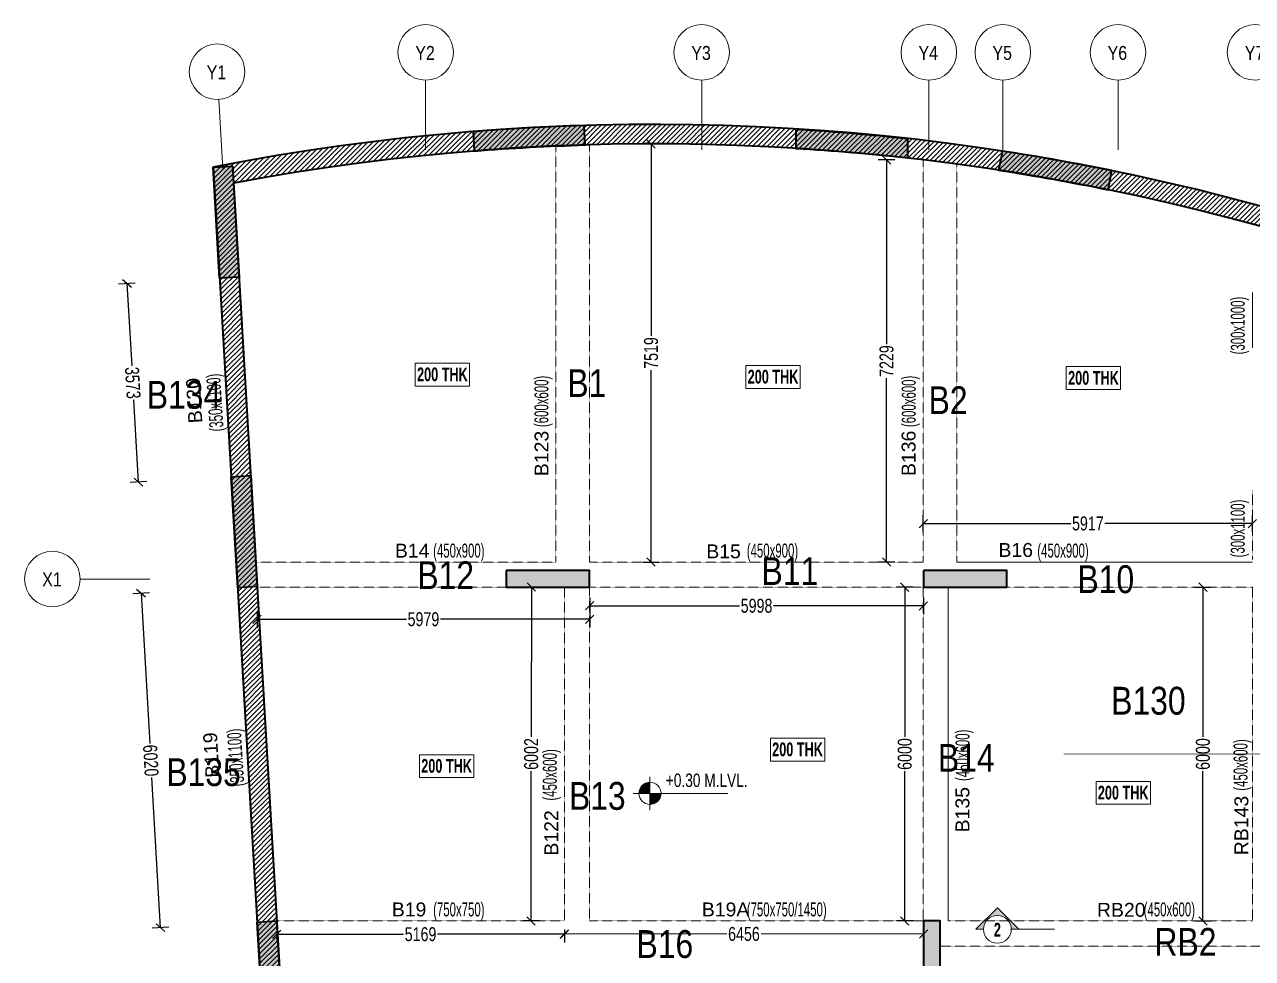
# Model space of a CAD drawing. Header units: millimetres. Extents: x 1 to 75736, y 43 to 63537.
# Drawn here: x 1 to 22072, y 46750 to 63537 of the extents above; entities that cross this region are included whole.
import ezdxf
from ezdxf.enums import TextEntityAlignment as Align

# ---------------------------------------------------------------- set-up
doc = ezdxf.new("R2010")
doc.units = ezdxf.units.MM
doc.linetypes.add('Grid Line', pattern=[2222.5, 1270, -317.5, 317.5, -317.5])
doc.linetypes.add('HIDDEN', pattern=[0.375, 0.25, -0.125])
for name, color, linetype, lineweight in [('A-FLOR-IDEN', 11, 'Continuous', 9), ('A-GRIDS', 8, 'Continuous', 9), ('G-____-____-DIMS', 7, 'Continuous', 9), ('G-ANNO-SYMB', 1, 'Continuous', 9), ('S-BEAM', 7, 'Continuous', 18), ('S-BEAM-IDEN', 2, 'Continuous', 9), ('S-COL HATCH', 9, 'Continuous', 0), ('S-COLS', 5, 'Continuous', 35), ('S-GRIDS', 8, 'Continuous', 9)]:
    doc.layers.add(name, color=color, linetype=linetype, lineweight=lineweight)
for name, color, linetype in [('Abhinav working', 6, 'Continuous'), ('Beam Nos', 7, 'Continuous'), ('changes', 7, 'Continuous')]:
    doc.layers.add(name, color=color, linetype=linetype)
doc.styles.add('Arial Narrow', font='ARIALN.TTF', dxfattribs={"height": 400})
doc.styles.add('Dim.s & Anno.(Misc.)', font='ARIALN.TTF')
doc.styles.add('SC-BBS1', font='SansSerif')
doc.styles.add('SOBHA', font='swisscl.ttf')
doc.styles.add('Swis721 LtCn BT', font='swisscl.ttf', dxfattribs={"width": 0.9, "height": 233.355162})
doc.styles.add('Swis721 LtCn BT_1', font='swisscl.ttf', dxfattribs={"height": 240})
doc.styles.add('Swis721 LtCn BT_B', font='', dxfattribs={"width": 0.9, "height": 246.918336})
doc.styles.get('Swis721 LtCn BT_B').set_extended_font_data('Swis721 LtCn BT', bold=True)
doc.dimstyles.new('S-100', dxfattribs={"dimscale": 100, "dimtxt": 2.5, "dimasz": 1.5, "dimexe": 1.5, "dimexo": 1.5, "dimgap": 0.1, "dimtad": 0, "dimdec": 0, "dimrnd": 0.0005, "dimzin": 0, "dimdsep": 46, "dimtxsty": 'SOBHA', "dimblk": 'OBLIQUE', "dimcen": 0.09, "dimclrd": 8, "dimclre": 8, "dimclrt": 6, "dimadec": 0, "dimazin": 0, "dimtfac": 1, "dimtdec": 0, "dimtofl": 0, "dimtmove": 0, "dimatfit": 3, "dimfxl": 1.5, "dimfxlon": 1, "dimtolj": 1, "dimtzin": 0, "dimlwd": -1, "dimlwe": -1, "dimarcsym": 0})

# ---------------------------------------------------------------- blocks, each defined once
blk = doc.blocks.new('Spot Elevations - M_Spot Elevation - Target Filled-23738-FIRST FLOOR  FRAMING PLAN _NTA_')
at = {"layer": 'G-____-____-DIMS'}
h = blk.add_hatch(color=256, dxfattribs=at)
edge = h.paths.add_edge_path(flags=0)
edge.add_line((0, 0), (-2, 0))
edge.add_arc((0, 0), 2, 90, 180, ccw=False)
edge.add_line((0, 2), (0, 0))
h = blk.add_hatch(color=256, dxfattribs=at)
edge = h.paths.add_edge_path(flags=0)
edge.add_line((0, 0), (2, 0))
edge.add_arc((0, 0), 2, 270, 360, ccw=False)
edge.add_line((0, -2), (0, 0))
for p, q in [((0, -3), (0, 3)), ((-3, 0), (14, 0))]:
    blk.add_line(p, q, dxfattribs=at)
blk.add_circle((0, 0), 2, dxfattribs=at)
blk = doc.blocks.new('Detail View - M_Section Head - Structural Type 1-785420-STILT FLOOR FRAMING PLAN')
at = {"layer": 'G-ANNO-SYMB'}
h = blk.add_hatch(color=9, dxfattribs=at)
edge = h.paths.add_edge_path(flags=0)
edge.add_line((-8.5, 0), (-9.86, 0))
edge.add_line((-9.86, 0), (-5.99, 3.87))
edge.add_line((-5.99, 3.87), (-2.12, 0))
edge.add_line((-2.12, 0), (-3.5, 0))
edge.add_arc((-6, 0), 2.5, 360, 540)
for p, q in [((-5.99, 3.87), (-9.86, 0)), ((-5.99, 3.87), (-2.12, 0)), ((-8.5, 0), (-9.86, 0)), ((-3.5, 0), (-2.12, 0))]:
    blk.add_line(p, q, dxfattribs=at)
at = {"layer": 'G-ANNO-SYMB', "color": 5}
for p, q in [((-5.99, 3.87), (-9.86, 0)), ((-2.12, 0), (-5.99, 3.87)), ((-9.86, 0), (-8.5, 0)), ((-3.5, 0), (4.24, 0)), ((-3.5, 0), (-2.12, 0))]:
    blk.add_line(p, q, dxfattribs=at)
at = {"layer": 'G-ANNO-SYMB'}
blk.add_arc((-6, 0), 2.5, 360, 180, dxfattribs=at)
at = {"layer": 'G-ANNO-SYMB', "color": 5}
for start, end in [(360, 180), (180, 360)]:
    blk.add_arc((-6, 0), 2.5, start, end, dxfattribs=at)
blk = doc.blocks.new('A$C89844c14')
at = {"layer": 'S-COL HATCH', "transparency": 33554687}
h = blk.add_hatch(dxfattribs=at)
h.set_pattern_fill('ANSI31', color=256, scale=500)
h.set_pattern_definition([(45, (-31243118.95, 21573255.045), (-44.19417382, 44.19417382), [])])
edge = h.paths.add_edge_path()
edge.add_line((-12641, -10574), (46763, -10574))
edge.add_line((46763, -10574), (50159, -10424))
edge.add_line((50159, -10424), (50159, 18363))
edge.add_arc((65987, 101152), 84288, 235.33184, 259.17631, ccw=False)
edge.add_arc((-8443, 269), 41200, 49.9962, 101.0852)
edge.add_line((-16364, 40700), (-15224, 21151))
edge.add_line((-15224, 21151), (-12641, 21151))
edge.add_line((-12641, 21151), (-12641, -10574))
edge = h.paths.add_edge_path(flags=16)
edge.add_line((-12291, -10224), (46756, -10224))
edge.add_line((46756, -10224), (49809, -10089))
edge.add_line((49809, -10089), (49809, 18075))
edge.add_arc((65987, 101152), 84638, 235.32076, 258.98032, ccw=False)
edge.add_arc((-8443, 269), 40850, 49.9733, 100.6568)
edge.add_line((-15997, 40415), (-14893, 21501))
edge.add_line((-14893, 21501), (-12291, 21501))
edge.add_line((-12291, 21501), (-12291, -10224))
h = blk.add_hatch(color=256, dxfattribs=at)
h.dxf.hatch_style = 1
h.paths.add_polyline_path([(-9677, 41100), (-9696, 41450, 0.01185), (-11693, 41340), (-11674, 40991, -0.011949)])
h = blk.add_hatch(color=256, dxfattribs=at)
h.dxf.hatch_style = 1
h.paths.add_polyline_path([(-3883, 40864), (-3883, 41216, 0.011892), (-5883, 41384), (-5883, 41033, -0.011992)])
h = blk.add_hatch(color=256, dxfattribs=at)
h.dxf.hatch_style = 1
h.paths.add_polyline_path([(-278, 40295), (-209, 40638, 0.011811), (-2178, 40990), (-2248, 40647, -0.01191)])
h = blk.add_hatch(color=256, dxfattribs=at)
h.dxf.hatch_style = 1
h.paths.add_polyline_path([(-16015, 40721), (-16364, 40700), (-16248, 38704), (-15898, 38724)])
h = blk.add_hatch(color=256, dxfattribs=at)
h.dxf.hatch_style = 1
h.paths.add_polyline_path([(-15690, 35158), (-16040, 35137), (-15923, 33141), (-15574, 33161)])
h = blk.add_hatch(color=256, dxfattribs=at)
h.dxf.hatch_style = 1
h.paths.add_polyline_path([(-11098, 33452), (-11098, 33152), (-9598, 33152), (-9598, 33452)])
h = blk.add_hatch(color=256, dxfattribs=at)
h.dxf.hatch_style = 1
h.paths.add_polyline_path([(-3596, 33452), (-3596, 33152), (-2096, 33152), (-2096, 33452)])
h = blk.add_hatch(color=256, dxfattribs=at)
h.dxf.hatch_style = 1
h.paths.add_polyline_path([(-15224, 27151), (-15573, 27131), (-15384, 23886), (-15034, 23907)])
h = blk.add_hatch(color=256, dxfattribs=at)
h.dxf.hatch_style = 1
h.paths.add_polyline_path([(-3596, 25652), (-3296, 25652), (-3296, 27152), (-3596, 27152)])
h = blk.add_hatch(color=256, dxfattribs=at)
h.dxf.hatch_style = 1
h.paths.add_polyline_path([(-3596, 25652), (-3296, 25652), (-3296, 27152), (-3596, 27152)])
at = {"layer": 'S-COLS', "elevation": 0}
for points in [[(-12641, -10574), (46763, -10574), (50159, -10424), (50159, 18363, -0.104418), (18042, 31828, 0.226686), (-16364, 40700), (-15224, 21151), (-12641, 21151)], [(-12291, -10224), (46756, -10224), (49809, -10089), (49809, 18075, -0.103603), (17829, 31550, 0.224825), (-15997, 40415), (-14893, 21501), (-12291, 21501)]]:
    blk.add_lwpolyline(points, format="xyb", close=True, dxfattribs=at)
for points in [[(-9696, 41450, 0.01185), (-11693, 41340), (-11674, 40991, -0.011949), (-9677, 41100), (-9696, 41450)], [(-5883, 41384, -0.011892), (-3883, 41216), (-3883, 40864, 0.011992), (-5883, 41033), (-5883, 41384)], [(-278, 40295), (-209, 40638, 0.011811), (-2178, 40990), (-2248, 40647, -0.01191), (-278, 40295)]]:
    blk.add_lwpolyline(points, format="xyb", dxfattribs=at)
for points in [[(-16364, 40700), (-16015, 40721), (-15898, 38724), (-16248, 38704)], [(-16040, 35137), (-15690, 35158), (-15574, 33161), (-15923, 33141)], [(-11098, 33452), (-11098, 33152), (-9598, 33152), (-9598, 33452)], [(-3596, 33452), (-3596, 33152), (-2096, 33152), (-2096, 33452)], [(-15573, 27131), (-15224, 27151), (-15034, 23907), (-15384, 23886)], [(-3596, 25652), (-3296, 25652), (-3296, 27152), (-3596, 27152)], [(-3596, 25652), (-3296, 25652), (-3296, 27152), (-3596, 27152)]]:
    blk.add_lwpolyline(points, close=True, dxfattribs=at)
blk = doc.blocks.new('Grid - Type 1 Structural-6743905-9TH FLOOR LVL')
at = {"layer": 'A-GRIDS'}
blk.add_circle((0, 0), 4, dxfattribs=at)
blk = doc.blocks.new('A$C45bf0ae9')
at = {"layer": 'S-GRIDS', "linetype": 'Grid Line'}
for p, q in [((-12545, 41014), (-12545, 42264)), ((-7583, 41014), (-7583, 42264)), ((-3500, 41014), (-3500, 42264)), ((-2170, 41014), (-2170, 42264)), ((-100, 41014), (-100, 42264)), ((-16192, 40669), (-16265, 41917)), ((-17504, 33297), (-18754, 33297))]:
    blk.add_line(p, q, dxfattribs=at)
at = {"layer": 'A-GRIDS', "xscale": 124.9999999999999, "yscale": 124.9999999999999, "zscale": 124.9999999999999}
for p in [(-12545, 42764), (-7583, 42764), (-3500, 42764), (-2170, 42764), (-100, 42764), (2365, 42764)]:
    blk.add_blockref('Grid - Type 1 Structural-6743905-9TH FLOOR LVL', p, dxfattribs=at)
for p, rotation in [((-16294, 42416), 3.339999999999538), ((-19254, 33297), 89.99999999999982)]:
    blk.add_blockref('Grid - Type 1 Structural-6743905-9TH FLOOR LVL', p, dxfattribs=dict(at, rotation=rotation))
at = {"layer": 'A-GRIDS', "lineweight": 18, "char_height": 250, "width": 440.93, "attachment_point": 1, "style": 'Arial Narrow'}
for s, insert in [('Y2', (-12731, 42879)), ('Y3', (-7769, 42879)), ('Y4', (-3686, 42879)), ('Y5', (-2356, 42879)), ('Y6', (-286, 42879)), ('Y7', (2179, 42879)), ('Y1', (-16480, 42530)), ('X1', (-19437, 33415))]:
    blk.add_mtext(s, dxfattribs=dict(at, insert=insert))
blk = doc.blocks.new('_OBLIQUE')
at = {"color": 0, "linetype": 'ByBlock'}
blk.add_line((-0.5, -0.5), (0.5, 0.5), dxfattribs=at)
blk = doc.blocks.new('*D207')
at = {"layer": 'changes', "color": 8, "transparency": 16777216}
for p, q in [((11113, 61392), (11413, 61392)), ((11263, 61392), (11263, 57939)), ((11263, 53874), (11263, 57327)), ((11113, 53874), (11413, 53874))]:
    blk.add_line(p, q, dxfattribs=at)
at = {"layer": 'Defpoints', "color": 0, "transparency": 16777216}
for p in [(10156, 61392), (10156, 53874), (11263, 53874)]:
    blk.add_point(p, dxfattribs=at)
at = {"layer": 'changes', "color": 8, "transparency": 16777216, "xscale": 150, "yscale": 150, "zscale": 150}
for p, rotation in [((11263, 61392), 90), ((11263, 53874), 270)]:
    blk.add_blockref('_OBLIQUE', p, dxfattribs=dict(at, rotation=rotation))
at = {"layer": 'changes', "color": 6, "transparency": 16777216, "insert": (11263, 57633), "char_height": 250, "attachment_point": 5, "rotation": 90, "style": 'SOBHA'}
blk.add_mtext('\\A1;7519', dxfattribs=at)
blk = doc.blocks.new('*D208')
at = {"layer": 'changes', "color": 8, "transparency": 16777216}
for p, q in [((15646, 61103), (15346, 61103)), ((15496, 61103), (15496, 57794)), ((15496, 53874), (15496, 57182)), ((15646, 53874), (15346, 53874))]:
    blk.add_line(p, q, dxfattribs=at)
at = {"layer": 'Defpoints', "color": 0, "transparency": 16777216}
for p in [(15496, 61103), (16158, 61103), (16158, 53874)]:
    blk.add_point(p, dxfattribs=at)
at = {"layer": 'changes', "color": 8, "transparency": 16777216, "xscale": 150, "yscale": 150, "zscale": 150}
for p, rotation in [((15496, 61103), 90), ((15496, 53874), 270)]:
    blk.add_blockref('_OBLIQUE', p, dxfattribs=dict(at, rotation=rotation))
at = {"layer": 'changes', "color": 6, "transparency": 16777216, "insert": (15496, 57488), "char_height": 250, "attachment_point": 5, "rotation": 90, "style": 'SOBHA'}
blk.add_mtext('\\A1;7229', dxfattribs=at)
blk = doc.blocks.new('*D216')
at = {"layer": 'changes', "color": 8, "transparency": 16777216}
for p, q in [((16156, 54418), (16156, 54718)), ((16156, 54568), (18809, 54568)), ((22072, 54568), (19420, 54568)), ((22072, 54418), (22072, 54718))]:
    blk.add_line(p, q, dxfattribs=at)
at = {"layer": 'Defpoints', "color": 0, "transparency": 16777216}
for p in [(22072, 54568), (16156, 53873), (22073, 53874)]:
    blk.add_point(p, dxfattribs=at)
at = {"layer": 'changes', "color": 8, "transparency": 16777216, "xscale": 150, "yscale": 150, "zscale": 150}
for p, rotation in [((16156, 54568), 180.0022843892534), ((22072, 54568), 0.0022843892534296)]:
    blk.add_blockref('_OBLIQUE', p, dxfattribs=dict(at, rotation=rotation))
at = {"layer": 'changes', "color": 6, "transparency": 16777216, "insert": (19114, 54568), "char_height": 250, "attachment_point": 5, "rotation": 0.0023, "style": 'SOBHA'}
blk.add_mtext('\\A1;5917', dxfattribs=at)
blk = doc.blocks.new('*D217')
at = {"layer": 'changes', "color": 8, "transparency": 16777216}
for p, q in [((10160, 53240), (10160, 52940)), ((16158, 53237), (16158, 52937)), ((10160, 53090), (12852, 53089)), ((16158, 53087), (13466, 53088))]:
    blk.add_line(p, q, dxfattribs=at)
at = {"layer": 'Defpoints', "color": 0, "transparency": 16777216}
for p in [(10160, 53426), (16158, 53424), (10160, 53090)]:
    blk.add_point(p, dxfattribs=at)
at = {"layer": 'changes', "color": 8, "transparency": 16777216, "xscale": 150, "yscale": 150, "zscale": 150}
for p, rotation in [((10160, 53090), 179.9776522756466), ((16158, 53087), 359.9776522756466)]:
    blk.add_blockref('_OBLIQUE', p, dxfattribs=dict(at, rotation=rotation))
at = {"layer": 'changes', "color": 6, "transparency": 16777216, "insert": (13159, 53088), "char_height": 250, "attachment_point": 5, "rotation": 359.9777, "style": 'SOBHA'}
blk.add_mtext('\\A1;5998', dxfattribs=at)
blk = doc.blocks.new('*D218')
at = {"layer": 'changes', "color": 8, "transparency": 16777216}
for p, q in [((4181, 52996), (4181, 52696)), ((10160, 52998), (10160, 52698)), ((4181, 52846), (6864, 52847)), ((10160, 52848), (7477, 52847))]:
    blk.add_line(p, q, dxfattribs=at)
at = {"layer": 'Defpoints', "color": 0, "transparency": 16777216}
for p in [(4181, 53424), (10160, 53426), (10160, 52848)]:
    blk.add_point(p, dxfattribs=at)
at = {"layer": 'changes', "color": 8, "transparency": 16777216, "xscale": 150, "yscale": 150, "zscale": 150}
for p, rotation in [((4181, 52846), 180.022417245621), ((10160, 52848), 0.0224172456210336)]:
    blk.add_blockref('_OBLIQUE', p, dxfattribs=dict(at, rotation=rotation))
at = {"layer": 'changes', "color": 6, "transparency": 16777216, "insert": (7171, 52847), "char_height": 250, "attachment_point": 5, "rotation": 0.0224, "style": 'SOBHA'}
blk.add_mtext('\\A1;5979', dxfattribs=at)
blk = doc.blocks.new('*D219')
at = {"layer": 'changes', "color": 8, "transparency": 16777216}
for p, q in [((9261, 53426), (8961, 53427)), ((9111, 53427), (9109, 50732)), ((9107, 47424), (9109, 50119)), ((9257, 47424), (8957, 47424))]:
    blk.add_line(p, q, dxfattribs=at)
at = {"layer": 'Defpoints', "color": 0, "transparency": 16777216}
for p in [(10160, 53426), (9107, 47424), (10156, 47424)]:
    blk.add_point(p, dxfattribs=at)
at = {"layer": 'changes', "color": 8, "transparency": 16777216, "xscale": 150, "yscale": 150, "zscale": 150}
for p, rotation in [((9111, 53427), 89.9591375975881), ((9107, 47424), 269.9591375975881)]:
    blk.add_blockref('_OBLIQUE', p, dxfattribs=dict(at, rotation=rotation))
at = {"layer": 'changes', "color": 6, "transparency": 16777216, "insert": (9109, 50425), "char_height": 250, "attachment_point": 5, "rotation": 89.9591, "style": 'SOBHA'}
blk.add_mtext('\\A1;6002', dxfattribs=at)
blk = doc.blocks.new('*D220')
at = {"layer": 'changes', "color": 8, "transparency": 16777216}
for p, q in [((15973, 53424), (15673, 53424)), ((15823, 53424), (15823, 50731)), ((15823, 47424), (15823, 50116)), ((15973, 47424), (15673, 47424))]:
    blk.add_line(p, q, dxfattribs=at)
at = {"layer": 'Defpoints', "color": 0, "transparency": 16777216}
for p in [(16608, 53424), (15823, 47424), (16608, 47424)]:
    blk.add_point(p, dxfattribs=at)
at = {"layer": 'changes', "color": 8, "transparency": 16777216, "xscale": 150, "yscale": 150, "zscale": 150}
for p, rotation in [((15823, 53424), 90), ((15823, 47424), 270)]:
    blk.add_blockref('_OBLIQUE', p, dxfattribs=dict(at, rotation=rotation))
at = {"layer": 'changes', "color": 6, "transparency": 16777216, "insert": (15823, 50424), "char_height": 250, "attachment_point": 5, "rotation": 90, "style": 'SOBHA'}
blk.add_mtext('\\A1;6000', dxfattribs=at)
blk = doc.blocks.new('*D221')
at = {"layer": 'changes', "color": 8, "transparency": 16777216}
for p, q in [((16462, 46596), (16462, 46296)), ((23958, 46596), (23958, 46296)), ((16462, 46446), (19904, 46446)), ((23958, 46446), (20516, 46446))]:
    blk.add_line(p, q, dxfattribs=at)
at = {"layer": 'Defpoints', "color": 0, "transparency": 16777216}
for p in [(16462, 46974), (23958, 46974), (23958, 46446)]:
    blk.add_point(p, dxfattribs=at)
at = {"layer": 'changes', "color": 8, "transparency": 16777216, "xscale": 150, "yscale": 150, "zscale": 150, "rotation": 180}
blk.add_blockref('_OBLIQUE', (16462, 46446), dxfattribs=at)
at = {"layer": 'changes', "color": 8, "transparency": 16777216, "xscale": 150, "yscale": 150, "zscale": 150}
blk.add_blockref('_OBLIQUE', (23958, 46446), dxfattribs=at)
at = {"layer": 'changes', "color": 6, "transparency": 16777216, "insert": (20210, 46446), "char_height": 250, "attachment_point": 5, "style": 'SOBHA'}
blk.add_mtext('\\A1;7496', dxfattribs=at)
blk = doc.blocks.new('*D222')
at = {"layer": 'changes', "color": 8, "transparency": 16777216}
for p, q in [((4534, 47275), (4534, 47036)), ((9704, 47273), (9704, 47035)), ((4534, 47186), (6812, 47186)), ((9704, 47185), (7426, 47185))]:
    blk.add_line(p, q, dxfattribs=at)
at = {"layer": 'Defpoints', "color": 0, "transparency": 16777216}
for p in [(4534, 47425), (9704, 47423, 0), (9704, 47185)]:
    blk.add_point(p, dxfattribs=at)
at = {"layer": 'changes', "color": 8, "transparency": 16777216, "xscale": 150, "yscale": 150, "zscale": 150}
for p, rotation in [((4534, 47186), 179.9846939039965), ((9704, 47185), 359.9846939039966)]:
    blk.add_blockref('_OBLIQUE', p, dxfattribs=dict(at, rotation=rotation))
at = {"layer": 'changes', "color": 6, "transparency": 16777216, "insert": (7119, 47185), "char_height": 250, "attachment_point": 5, "rotation": 359.9847, "style": 'SOBHA'}
blk.add_mtext('\\A1;5169', dxfattribs=at)
blk = doc.blocks.new('*D341')
at = {"layer": 'changes', "color": 8, "transparency": 16777216}
for p, q in [((21032, 53424), (21332, 53424)), ((21182, 53424), (21182, 50731)), ((21182, 47424), (21182, 50116)), ((21032, 47424), (21332, 47424))]:
    blk.add_line(p, q, dxfattribs=at)
at = {"layer": 'Defpoints', "color": 0, "transparency": 16777216}
for p in [(19501, 53424), (21182, 53424), (19501, 47424)]:
    blk.add_point(p, dxfattribs=at)
at = {"layer": 'changes', "color": 8, "transparency": 16777216, "xscale": 150, "yscale": 150, "zscale": 150}
for p, rotation in [((21182, 53424), 90), ((21182, 47424), 270)]:
    blk.add_blockref('_OBLIQUE', p, dxfattribs=dict(at, rotation=rotation))
at = {"layer": 'changes', "color": 6, "transparency": 16777216, "insert": (21182, 50424), "char_height": 250, "attachment_point": 5, "rotation": 90, "style": 'SOBHA'}
blk.add_mtext('\\A1;6000', dxfattribs=at)
blk = doc.blocks.new('*D345')
at = {"layer": 'changes', "color": 8, "transparency": 16777216}
for p, q in [((1992, 58889), (1692, 58871)), ((1842, 58880), (1928, 57403)), ((2050, 55313), (1964, 56790)), ((2200, 55322), (1900, 55305))]:
    blk.add_line(p, q, dxfattribs=at)
at = {"layer": 'Defpoints', "color": 0, "transparency": 16777216}
for p in [(3860, 58998), (4068, 55431), (2050, 55313)]:
    blk.add_point(p, dxfattribs=at)
at = {"layer": 'changes', "color": 8, "transparency": 16777216, "xscale": 150, "yscale": 150, "zscale": 150}
for p, rotation in [((1842, 58880), 93.3390004107241), ((2050, 55313), 273.3390004107241)]:
    blk.add_blockref('_OBLIQUE', p, dxfattribs=dict(at, rotation=rotation))
at = {"layer": 'changes', "color": 6, "transparency": 16777216, "insert": (1946, 57097), "char_height": 250, "attachment_point": 5, "rotation": 273.339, "style": 'SOBHA'}
blk.add_mtext('\\A1;3573', dxfattribs=at)
blk = doc.blocks.new('*D346')
at = {"layer": 'changes', "color": 8, "transparency": 16777216}
for p, q in [((2245, 53322), (1945, 53304)), ((2095, 53313), (2252, 50615)), ((2445, 47303), (2288, 50001)), ((2595, 47312), (2296, 47294))]:
    blk.add_line(p, q, dxfattribs=at)
at = {"layer": 'Defpoints', "color": 0, "transparency": 16777216}
for p in [(3835, 53414), (2445, 47303), (4185, 47404)]:
    blk.add_point(p, dxfattribs=at)
at = {"layer": 'changes', "color": 8, "transparency": 16777216, "xscale": 150, "yscale": 150, "zscale": 150}
for p, rotation in [((2095, 53313), 93.33437205109735), ((2445, 47303), 273.3343720510973)]:
    blk.add_blockref('_OBLIQUE', p, dxfattribs=dict(at, rotation=rotation))
at = {"layer": 'changes', "color": 6, "transparency": 16777216, "insert": (2270, 50308), "char_height": 250, "attachment_point": 5, "rotation": 273.3344, "style": 'SOBHA'}
blk.add_mtext('\\A1;6020', dxfattribs=at)
blk = doc.blocks.new('*D379')
at = {"layer": 'Defpoints', "color": 0, "transparency": 16777216}
for p in [(9704, 47423), (16160, 47423, 0), (16160, 47190)]:
    blk.add_point(p, dxfattribs=at)
at = {"layer": 'S-BEAM-IDEN', "color": 8, "transparency": 16777216}
for p, q in [((9704, 47273), (9704, 47040)), ((16160, 47273), (16160, 47040)), ((9704, 47190), (12625, 47190)), ((16160, 47190), (13239, 47190))]:
    blk.add_line(p, q, dxfattribs=at)
at = {"layer": 'S-BEAM-IDEN', "color": 8, "transparency": 16777216, "xscale": 150, "yscale": 150, "zscale": 150, "rotation": 180}
blk.add_blockref('_OBLIQUE', (9704, 47190), dxfattribs=at)
at = {"layer": 'S-BEAM-IDEN', "color": 8, "transparency": 16777216, "xscale": 150, "yscale": 150, "zscale": 150}
blk.add_blockref('_OBLIQUE', (16160, 47190), dxfattribs=at)
at = {"layer": 'S-BEAM-IDEN', "color": 6, "transparency": 16777216, "insert": (12932, 47190), "char_height": 250, "attachment_point": 5, "style": 'SOBHA'}
blk.add_mtext('\\A1;6456', dxfattribs=at)

msp = doc.modelspace()

# ---------------------------------------------------------------- linework, layer by layer
at = {"layer": 'A-FLOR-IDEN', "color": 8, "flags": 128}
for points in [[(8000.9, 57450.6), (8000.9, 57038.8), (7023.4, 57038.8), (7023.4, 57450.6)], [(8000.9, 57450.6), (8000.9, 57038.8), (7023.4, 57038.8), (7023.4, 57450.6)], [(13943.4, 57409.6), (13943.4, 56997.8), (12965.9, 56997.8), (12965.9, 57409.6)], [(13943.4, 57409.6), (13943.4, 56997.8), (12965.9, 56997.8), (12965.9, 57409.6)], [(19703.4, 57388.6), (19703.4, 56976.8), (18725.9, 56976.8), (18725.9, 57388.6)], [(19703.4, 57388.6), (19703.4, 56976.8), (18725.9, 56976.8), (18725.9, 57388.6)], [(14383.9, 50710.1), (14383.9, 50298.3), (13406.4, 50298.3), (13406.4, 50710.1)], [(14383.9, 50710.1), (14383.9, 50298.3), (13406.4, 50298.3), (13406.4, 50710.1)], [(8076.4, 50413.1), (8076.4, 50001.3), (7098.9, 50001.3), (7098.9, 50413.1)], [(8076.4, 50413.1), (8076.4, 50001.3), (7098.9, 50001.3), (7098.9, 50413.1)], [(20238.1, 49932.5), (20238.1, 49520.7), (19260.6, 49520.7), (19260.6, 49932.5)], [(20238.1, 49932.5), (20238.1, 49520.7), (19260.6, 49520.7), (19260.6, 49932.5)]]:
    msp.add_lwpolyline(points, close=True, dxfattribs=at)
at = {"layer": 'S-BEAM', "linetype": 'HIDDEN'}
for p, q in [((9553.5, 53873.3), (9553.5, 61386.1)), ((10153.5, 53873.3), (10153.5, 61392.2)), ((16155.8, 53873.3, 0), (16155.8, 61102.6, 0)), ((16755.8, 53873.3, 0), (16755.8, 61026.4, 0)), ((22070.2, 55173.3, 0), (22070.2, 53923.3, 0)), ((4152.4, 53873.3), (9553.5, 53873.3)), ((10153.5, 53873.3), (16155.8, 53873.3)), ((4178.3, 53423.3), (17122.6, 53423.3)), ((9703.9, 47423.3, 0), (9703.9, 53424.4, 0)), ((10153.9, 47424.4, 0), (10153.9, 53424.4, 0)), ((16155.8, 47423.3, 0), (16155.8, 53423.3, 0)), ((16605.8, 53423.3, 0), (22070.2, 53423.3, 0)), ((22070.2, 47423.3, 0), (22070.2, 53423.3, 0)), ((4528.7, 47423.3), (9703.9, 47423.3)), ((10153.5, 47423.3), (16455.8, 47423.3)), ((16605.8, 47423.3, 0), (22070.2, 47423.3)), ((16455.8, 46973.3), (23955.4, 46973.3))]:
    msp.add_line(p, q, dxfattribs=at)
at = {"layer": 'S-BEAM'}
for p, q in [((22070.2, 58723.3, 0), (22070.2, 57723.3, 0)), ((16755.8, 53873.3), (22070.2, 53873.3)), ((16605.8, 47423.3, 0), (16605.8, 53423.3, 0))]:
    msp.add_line(p, q, dxfattribs=at)
at = {"layer": 'S-BEAM', "const_width": 12.5, "elevation": 0}
msp.add_lwpolyline([(18676.3, 50423.3), (33530.8, 50423.3)], dxfattribs=at)

# ---------------------------------------------------------------- block references
at = {"layer": 'Beam Nos'}
msp.add_blockref('A$C45bf0ae9', (19755.6, 20273.3), dxfattribs=at)
at = {"layer": 'G-____-____-DIMS', "xscale": 99.99999999999991, "yscale": 99.99999999999991, "zscale": 99.99999999999991}
msp.add_blockref('Spot Elevations - M_Spot Elevation - Target Filled-23738-FIRST FLOOR  FRAMING PLAN _NTA_', (11242.3, 49717.4, 0), dxfattribs=at)
at = {"layer": 'G-ANNO-SYMB', "extrusion": (0, 0, -1), "xscale": -99.99999999999991, "yscale": 99.99999999999991, "zscale": 99.99999999999991}
msp.add_blockref('Detail View - M_Section Head - Structural Type 1-785420-STILT FLOOR FRAMING PLAN', (-18087.6, 47273.5, 0), dxfattribs=at)
at = {"layer": 'S-COL HATCH', "color": 4}
msp.add_blockref('A$C89844c14', (19755.6, 20273.3), dxfattribs=at)

# ---------------------------------------------------------------- texts
at = {"layer": 'A-FLOR-IDEN', "color": 1, "char_height": 246.92, "width": 1155, "attachment_point": 2, "line_spacing_factor": 0.964267, "style": 'Swis721 LtCn BT_B'}
for insert in [(7512.2, 57372.6), (7512.2, 57372.6), (13454.7, 57331.6), (13454.7, 57331.6), (19214.7, 57310.6), (19214.7, 57310.6), (13895.2, 50632.1), (13895.2, 50632.1), (7587.7, 50335.1), (7587.7, 50335.1), (19749.3, 49854.5), (19749.3, 49854.5)]:
    msp.add_mtext('200 THK', dxfattribs=dict(at, insert=insert))
at = {"layer": 'Abhinav working', "char_height": 500, "attachment_point": 1, "style": 'Dim.s & Anno.(Misc.)'}
for s, insert in [('B1', (9757.6, 57342.6)), ('B134', (2197.9, 57132.6, 0)), ('B2', (16250.8, 57034.7)), ('B12', (7061.4, 53888.6)), ('B11', (13248.3, 53962.4)), ('B10', (18927.2, 53817)), ('B130', (19533.5, 51632.6, 0)), ('B14', (16418.4, 50605.3, 0)), ('B135', (2550.6, 50348.9, 0)), ('B13', (9786.1, 49922.1)), ('B16', (11001.1, 47258.9)), ('RB2', (20311.9, 47297.2))]:
    msp.add_mtext_dynamic_manual_height_columns(s, width=21149.247, gutter_width=5423.5, heights=[0], dxfattribs=dict(at, insert=insert))
at = {"layer": 'Beam Nos', "style": 'SC-BBS1'}
for s, p in [('B120', (3248.5, 56788.7, 0)), ('B119', (3556.5, 50417.2, 0))]:
    msp.add_text(s, height=250, rotation=93.339, dxfattribs=at).set_placement(p, align=Align.BOTTOM_CENTER)
at = {"layer": 'Beam Nos', "color": 3, "style": 'SC-BBS1'}
for s, p in [('B123', (9493.8, 55827.5)), ('B136', (16091.3, 55829.8, 0)), ('B135', (17058.9, 49424.4, 0)), ('RB143', (22073.2, 49139.5)), ('B122', (9669.1, 49006.9))]:
    msp.add_text(s, height=250, rotation=90, dxfattribs=at).set_placement(p, align=Align.BOTTOM_CENTER)
for s, p in [('B14', (6969.3, 53880.9, 0)), ('B15', (12565.8, 53868.4, 0)), ('B16', (17817.3, 53892.9, 0)), ('B19', (6912.8, 47430.9, 0)), ('B19A', (12602, 47430.9, 0)), ('RB20', (19713.8, 47424.1))]:
    msp.add_text(s, height=250, dxfattribs=at).set_placement(p, align=Align.BOTTOM_CENTER)
at = {"layer": 'G-____-____-DIMS', "color": 1, "insert": (11527.6, 50073.1, 0), "char_height": 240, "width": 1683.881, "attachment_point": 1, "line_spacing_factor": 0.970126, "style": 'Swis721 LtCn BT_1'}
msp.add_mtext('+0.30 M.LVL.', dxfattribs=at)
at = {"layer": 'G-ANNO-SYMB', "color": 5, "insert": (17487.2, 47389.9, 0), "char_height": 246.9, "width": 330, "attachment_point": 2, "line_spacing_factor": 0.964267, "style": 'Swis721 LtCn BT_B'}
msp.add_mtext('2', dxfattribs=at)
at = {"layer": 'S-BEAM-IDEN', "style": 'Swis721 LtCn BT', "width": 0.8}
for s, rotation, p in [('(300x1000)', 90, (21933, 57607.8, 0)), ('(350x1100)', 93.60442, (3580.1, 56231.4, 0)), ('(600x600)', 90, (9416.3, 56301.4)), ('(600x600)', 90, (16018.7, 56301.4, 0)), ('(300x1100)', 90, (21933, 53960, 0)), ('(450x900)', 360, (7345.6, 53956.6)), ('(450x900)', 360, (12983.3, 53956.6)), ('(450x900)', 360, (18205.8, 53956.6)), ('(350x1100)', 93.60442, (3952.3, 49851.7, 0)), ('(450x600)', 90, (16985.5, 49940.6)), ('(450x600)', 90, (21983.3, 49766, 0)), ('(450x600)', 90, (9566.8, 49588.1, 0)), ('(750x750)', 360, (7345.6, 47506.6)), ('(750x750/1450)', 360, (12983.3, 47506.6)), ('(450x600)', 360, (20117.1, 47506.6, 0))]:
    msp.add_text(s, height=250, rotation=rotation, dxfattribs=at).set_placement(p)

# ---------------------------------------------------------------- dimensions: what is measured, and where the dimension line sits
at = {"layer": 'changes'}
for base, p1, p2, picture, middle in [((11263.5, 53873.5, 0), (10155.8, 61392.4), (10155.8, 53873.5), '*D207', (11263.5, 57633, 0)), ((15495.7, 61102.9, 0), (16158.2, 53873.5), (16158.2, 61102.9, 0), '*D208', (15495.7, 57488.2, 0)), ((15823.3, 47423.5, 0), (16608.2, 53423.5), (16608.2, 47423.5), '*D220', (15823.3, 50423.5, 0))]:
    dim = msp.add_linear_dim(base=base, p1=p1, p2=p2, angle=90, dimstyle='S-100', dxfattribs=at)
    dim.commit()
    dim.dimension.update_dxf_attribs({"geometry": picture, "text_midpoint": middle})
for p1, p2, distance, picture, middle in [((3859.7, 58997.7, 0), (4067.8, 55431.2, 0), -2021.3, '*D345', (1945.8, 57096.7, 0)), ((16155.8, 53873.3, 0), (22072.5, 53873.5), 694.9, '*D216', (19114.2, 54568.3, 0)), ((3834.9, 53414.2, 0), (4185.1, 47404.3, 0), -1742.7, '*D346', (2270.3, 50307.9, 0)), ((4180.6227, 53423.5062), (10160.0978, 53425.8457, 0), -577.4244, '*D218', (7170.5862, 52847.2516, 0)), ((10160.1, 53425.8, 0), (10155.8, 47423.5), -1049.2, '*D219', (9108.8, 50425.4, 0)), ((16158.2, 53423.5, 0), (10160.1, 53425.8, 0), 336.3, '*D217', (13159, 53088.4, 0)), ((19500.9, 47423.5), (19500.9, 53423.5, 0), -1680.6, '*D341', (21181.6, 50423.5, 0)), ((4534.5, 47424.7, 0), (9703.9, 47423.3), -238.5, '*D222', (7119.1, 47185.4, 0))]:
    dim = msp.add_aligned_dim(p1=p1, p2=p2, distance=distance, dimstyle='S-100', dxfattribs=at)
    dim.commit()
    dim.dimension.update_dxf_attribs({"geometry": picture, "text_midpoint": middle})
dim = msp.add_linear_dim(base=(23957.8, 46445.5, 0), p1=(16462, 46973.5, 0), p2=(23957.8, 46973.5), dimstyle='S-100', dxfattribs=at)
dim.commit()
dim.dimension.update_dxf_attribs({"geometry": '*D221', "text_midpoint": (20209.9, 46445.5, 0)})
at = {"layer": 'S-BEAM-IDEN'}
dim = msp.add_linear_dim(base=(16159.7, 47189.6), p1=(9703.9, 47423.3), p2=(16159.7, 47423.3, 0), dimstyle='S-100', dxfattribs=at)
dim.commit()
dim.dimension.update_dxf_attribs({"geometry": '*D379', "text_midpoint": (12931.8, 47189.6)})

doc.saveas('drawing.dxf')
